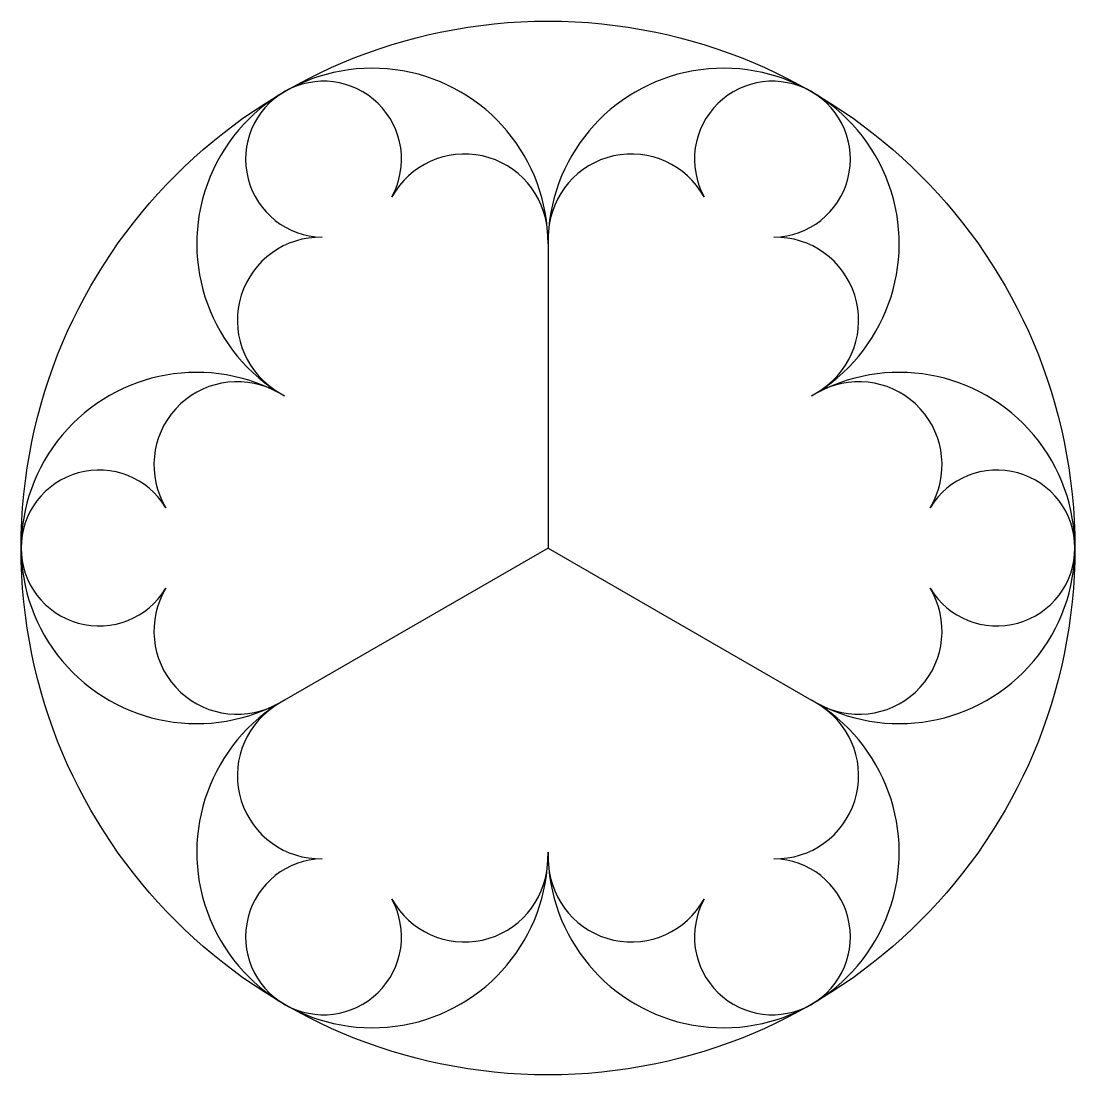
# Model space of a CAD drawing. Extents: x -57 to 57, y -57 to 57.
import ezdxf

# ---------------------------------------------------------------- set-up
doc = ezdxf.new("R2010")
doc.units = 0
doc.layers.add('MODELSKETCH_VISIBLE', color=7, linetype='CONTINUOUS')

msp = doc.modelspace()

# ---------------------------------------------------------------- linework, layer by layer
at = {"layer": 'MODELSKETCH_VISIBLE'}
for p, q in [((0, 33), (0, 0)), ((0, 0), (28.58, -16.5)), ((0, 0), (-28.58, -16.5))]:
    msp.add_line(p, q, dxfattribs=at)
msp.add_circle((0, 0), 57.16, dxfattribs=at)
for centre, radius, start, end in [((-19.05, 33), 19.05, 0, 240), ((19.05, 33), 19.05, 300, 180), ((-24.35, 42.18), 8.46, 331.068, 268.932), ((24.35, 42.18), 8.46, 271.068, 208.932), ((-9.05, 33.72), 9.02, 4.0885, 151.068), ((9.05, 33.72), 9.02, 28.932, 175.9115), ((-24.68, 24.7), 9.02, 88.932, 235.9115), ((24.68, 24.7), 9.02, 304.0885, 91.068), ((-38.11, 0), 19.05, 60, 300), ((38.11, 0), 19.05, 240, 120), ((-33.73, 9.02), 9.02, 64.0885, 211.068), ((33.73, 9.02), 9.02, 328.932, 115.9115), ((-48.7, 0), 8.46, 31.068, 328.932), ((48.7, 0), 8.46, 211.068, 148.932), ((-33.73, -9.02), 9.02, 148.932, 295.9115), ((33.73, -9.02), 9.02, 244.0885, 31.068), ((-19.05, -33), 19.05, 120, 0), ((19.05, -33), 19.05, 180, 60), ((-24.68, -24.7), 9.02, 124.0885, 271.068), ((24.68, -24.7), 9.02, 268.932, 55.9115), ((-24.35, -42.18), 8.46, 91.068, 28.932), ((24.35, -42.18), 8.46, 151.068, 88.932), ((-9.05, -33.72), 9.02, 208.932, 355.9115), ((9.05, -33.72), 9.02, 184.0885, 331.068)]:
    msp.add_arc(centre, radius, start, end, dxfattribs=at)

doc.saveas('drawing.dxf')
